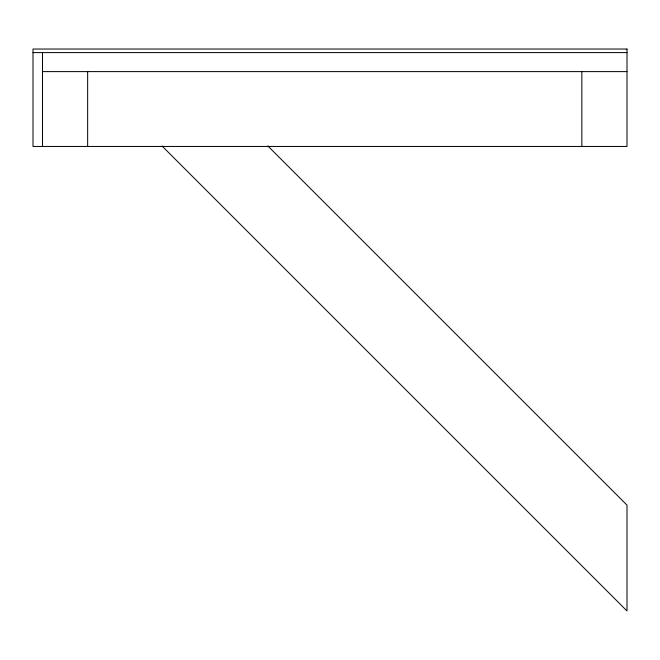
<?xml version="1.0" encoding="UTF-8"?>
<svg xmlns="http://www.w3.org/2000/svg" width="660" height="660" viewBox="0 0 660 660"><rect width="100%" height="100%" fill="white"/><g stroke="black" fill="none" stroke-linecap="round" stroke-linejoin="round"><path stroke-width="0.99" d="M33 52.602L627 52.602M42.504 71.61L627 71.61M267.811 145.926L627 505.114L627 610.962L161.989 145.951M581.856 71.61L581.856 146.454M87.648 71.61L87.648 146.454M42.504 52.602L42.504 146.454M627 49.038L33 49.038L33 146.454L627 146.454L627 49.038"/></g></svg>
